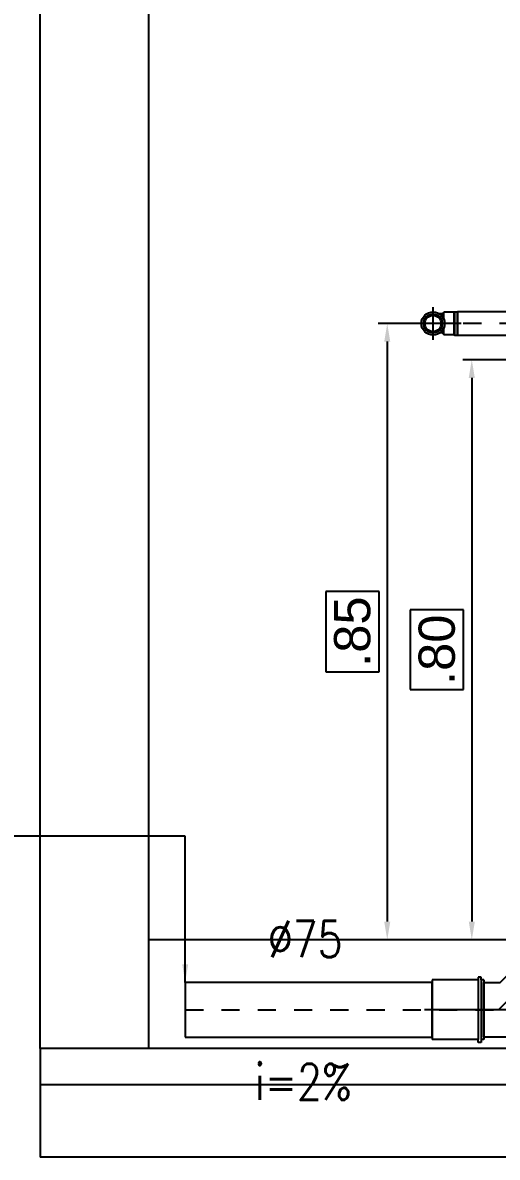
# Model space of a CAD drawing. Extents: x 41.9 to 126, y -21.3 to 38.1.
# Drawn here: x 86.86 to 89.48, y -16.88 to -10.62 of the extents above; entities that cross this region are included whole.
import ezdxf

# ---------------------------------------------------------------- set-up
doc = ezdxf.new("R2010")
doc.units = 0
for name, pattern in [('(_DASHED_)', [0.3, 0.2, -0.1]), ('AGUA_FRIA', [1000, 1000, 0]), ('DASHDOT2', [0.5, 0.25, -0.125, 0, -0.125]), ('ESGOTO_PRIMARIO', [1000, 1000, 0])]:
    doc.linetypes.add(name, pattern=pattern)
doc.layers.get('0').update_dxf_attribs({"linetype": 'CONTINUOUS'})
doc.layers.get('Defpoints').update_dxf_attribs({"linetype": 'CONTINUOUS'})
for name, color, linetype in [('ARQUITETURA_R07', 8, 'CONTINUOUS'), ('CONEXAO-PVC_SOLDAVEL_BRANCO', 84, 'CONTINUOUS'), ('CONEXAO-PVC_SOLDAVEL_MARROM', 162, 'CONTINUOUS'), ('IND_DIAMETRO', 7, 'CONTINUOUS'), ('IND_FLUXO', 3, 'CONTINUOUS'), ('IND_INCLINACAO', 7, 'CONTINUOUS'), ('LINHA_CENTRAL', 5, 'CONTINUOUS'), ('LINHA_EIXO', 8, 'DASHDOT2'), ('LISTAGEM_TEXTO', 7, 'CONTINUOUS'), ('TRACADO_INTERNO_CNX', 7, 'CONTINUOUS'), ('TUBO-PVC_SOLDAVEL_BRANCO', 84, 'CONTINUOUS'), ('TUBO-PVC_SOLDAVEL_MARROM', 162, 'CONTINUOUS'), ('US_dimension', 7, 'CONTINUOUS')]:
    doc.layers.add(name, color=color, linetype=linetype)
doc.styles.add('ARIAL', font='arial.ttf')
doc.styles.add('romans', font='romans.shx')
doc.dimstyles.new('1_25 A.F', dxfattribs={"dimscale": 0, "dimtxt": 0.2, "dimasz": 0.1, "dimexe": 0.05, "dimexo": 0.05, "dimgap": -0.045, "dimtad": 1, "dimlfac": 0.25, "dimzin": 5, "dimdsep": 46, "dimtxsty": 'ARIAL', "dimcen": 0, "dimclrd": 256, "dimclre": 256, "dimclrt": 256, "dimadec": 0, "dimazin": 0, "dimtfac": 1, "dimtmove": 2, "dimatfit": 3, "dimfxl": 0.08, "dimtolj": 1, "dimtzin": 1, "dimlwd": -1, "dimlwe": -1, "dimarcsym": 0})

# ---------------------------------------------------------------- blocks, each defined once
blk = doc.blocks.new('VISTAS')
at = {"layer": 'ARQUITETURA_R07'}
for p, q in [((-1.8061, -1.4435), (-1.8061, 4.2565)), ((-1.6561, -1.4435), (-1.6561, 4.2565)), ((2.7639, -1.2935), (-1.6561, -1.2935)), ((2.9139, -1.4435), (-1.8061, -1.4435)), ((-1.8061, -1.4435), (-1.8061, -1.5935)), ((-1.1769, -1.4435), (-1.6, -1.4435)), ((2.9139, -1.4935), (-1.8061, -1.4935)), ((2.9139, -1.5935), (-1.8061, -1.5935))]:
    blk.add_line(p, q, dxfattribs=at)
blk = doc.blocks.new('*U43', base_point=(18.3901, -13.497))
for p, q in [((18.4028, -13.4839), (18.3992, -13.4839)), ((18.4028, -13.4839), (18.4052, -13.4815)), ((18.4192, -13.4815), (18.4052, -13.4815)), ((18.4192, -13.4815), (18.4204, -13.481)), ((18.4204, -13.481), (18.424, -13.481)), ((18.424, -13.513), (18.424, -13.481)), ((18.4028, -13.5098), (18.3997, -13.5098)), ((18.4028, -13.5098), (18.4056, -13.5125)), ((18.4192, -13.5125), (18.4056, -13.5125)), ((18.4192, -13.5125), (18.4204, -13.513)), ((18.4204, -13.513), (18.424, -13.513))]:
    blk.add_line(p, q)
for radius in [0.016, 0.0131, 0.0112]:
    blk.add_circle((18.3901, -13.497), radius)
at = {"layer": 'LINHA_CENTRAL'}
for p, q in [((18.3901, -13.5195), (18.3901, -13.4746)), ((18.429, -13.497), (18.3696, -13.497))]:
    blk.add_line(p, q, dxfattribs=at)
at = {"layer": 'TRACADO_INTERNO_CNX'}
for p, q in [((18.4028, -13.4874), (18.4028, -13.4839)), ((18.4052, -13.492), (18.4052, -13.4815)), ((18.4192, -13.5125), (18.4192, -13.4815)), ((18.4204, -13.513), (18.4204, -13.481)), ((18.4052, -13.5122), (18.4052, -13.502)), ((18.4028, -13.5098), (18.4028, -13.5066))]:
    blk.add_line(p, q, dxfattribs=at)
blk = doc.blocks.new('*U67', base_point=(20.1172, -19.9996))
for p, q in [((20.1942, -19.8828), (20.1871, -19.8899)), ((20.234, -19.9227), (20.1942, -19.8828)), ((20.18, -19.8969), (20.1622, -19.9148)), ((20.1194, -19.9621), (20.1609, -19.9206)), ((20.1622, -19.9148), (20.1622, -19.9175)), ((20.234, -19.9227), (20.227, -19.9297)), ((20.2199, -19.9368), (20.2021, -19.9546)), ((20.097, -19.9621), (20.1194, -19.9621)), ((20.097, -20.0371), (20.097, -19.9621)), ((20.1901, -19.9621), (20.1963, -19.9559)), ((20.1901, -19.9621), (20.2005, -19.9621)), ((20.2021, -19.9546), (20.1994, -19.9546)), ((20.2055, -19.9587), (20.2032, -19.961)), ((20.2489, -19.9587), (20.2055, -19.9587)), ((20.2689, -19.9587), (20.2589, -19.9587)), ((20.2689, -20.0405), (20.2689, -19.9587)), ((20.097, -20.0371), (20.2005, -20.0371)), ((20.2055, -20.0405), (20.2032, -20.0382)), ((20.2489, -20.0405), (20.2055, -20.0405)), ((20.2689, -20.0405), (20.2589, -20.0405))]:
    blk.add_line(p, q)
for centre, radius, start, end in [((20.1836, -19.8934), 0.005, 45, 225), ((20.1579, -19.9175), 0.00435, 315, 0), ((20.2234, -19.9333), 0.005, 225, 45), ((20.1994, -19.959), 0.00435, 90, 135), ((20.2005, -19.9582), 0.00386, 270, 315), ((20.2539, -19.9587), 0.005, 0, 180), ((20.2005, -20.041), 0.00386, 45, 90), ((20.2539, -20.0405), 0.005, 180, 0)]:
    blk.add_arc(centre, radius, start, end)
at = {"layer": 'LINHA_CENTRAL'}
for p, q in [((20.2212, -19.8957), (20.1172, -19.9996)), ((20.2789, -19.9996), (20.087, -19.9996))]:
    blk.add_line(p, q, dxfattribs=at)
at = {"layer": 'TRACADO_INTERNO_CNX'}
for p, q in [((20.2199, -19.9368), (20.18, -19.8969)), ((20.1871, -19.8899), (20.227, -19.9297)), ((20.1963, -19.9559), (20.1609, -19.9206)), ((20.1622, -19.9148), (20.2021, -19.9546)), ((20.2005, -20.0371), (20.2005, -19.9621)), ((20.2055, -19.9587), (20.2055, -20.0405)), ((20.2489, -20.0405), (20.2489, -19.9587)), ((20.2589, -19.9587), (20.2589, -20.0405))]:
    blk.add_line(p, q, dxfattribs=at)
blk = doc.blocks.new('*U69', base_point=(26.8112, -12.6497))
for p, q in [((26.8112, -12.691), (26.8112, -12.6085)), ((26.8112, -12.6085), (26.8149, -12.6085)), ((26.8112, -12.6085), (26.8149, -12.6085)), ((26.8149, -12.6047), (26.8187, -12.6047)), ((26.8149, -12.6085), (26.8149, -12.6047)), ((26.8187, -12.6047), (26.8187, -12.6085)), ((26.8187, -12.6085), (26.8824, -12.6085)), ((26.8824, -12.691), (26.8824, -12.6085)), ((26.8112, -12.691), (26.8149, -12.691)), ((26.8149, -12.691), (26.8149, -12.6947)), ((26.8187, -12.6947), (26.8187, -12.691)), ((26.8187, -12.691), (26.8824, -12.691)), ((26.8149, -12.6947), (26.8187, -12.6947))]:
    blk.add_line(p, q)
at = {"layer": 'LINHA_CENTRAL'}
blk.add_line((26.8042, -12.6497), (26.8929, -12.6497), dxfattribs=at)
at = {"layer": 'TRACADO_INTERNO_CNX'}
for p, q in [((26.8149, -12.691), (26.8149, -12.6085)), ((26.8187, -12.691), (26.8187, -12.6085))]:
    blk.add_line(p, q, dxfattribs=at)
blk = doc.blocks.new('*D116')
at = {"layer": 'Defpoints', "color": 0, "transparency": 16777216}
for p in [(89.9219, -12.4789), (89.3354, -15.6789), (89.9219, -15.6789)]:
    blk.add_point(p, dxfattribs=at)
at = {"layer": 'US_dimension', "transparency": 16777216}
for p, q in [((89.8719, -12.4789), (89.2854, -12.4789)), ((89.3354, -12.5789), (89.3354, -15.5789)), ((89.2904, -13.8591), (88.9962, -13.8591)), ((88.9962, -13.8591), (88.9962, -14.2987)), ((89.2904, -14.2987), (89.2904, -13.8591)), ((88.9962, -14.2987), (89.2904, -14.2987)), ((89.8719, -15.6789), (89.2854, -15.6789))]:
    blk.add_line(p, q, dxfattribs=at)
for points in [[(89.3187, -12.5789), (89.3521, -12.5789), (89.3354, -12.4789)], [(89.3187, -15.5789), (89.3521, -15.5789), (89.3354, -15.6789)]]:
    blk.add_solid(points, dxfattribs=at)
at = {"layer": 'US_dimension', "transparency": 16777216, "insert": (89.1433, -14.0789), "char_height": 0.2, "attachment_point": 5, "rotation": 90, "style": 'ARIAL'}
blk.add_mtext('\\A1;.80', dxfattribs=at)
blk = doc.blocks.new('*D117')
at = {"layer": 'Defpoints', "color": 0, "transparency": 16777216}
for p in [(89.1216, -12.2789), (88.8693, -15.6789), (89.1216, -15.6789)]:
    blk.add_point(p, dxfattribs=at)
at = {"layer": 'US_dimension', "transparency": 16777216}
for p, q in [((89.0716, -12.2789), (88.8193, -12.2789)), ((88.8693, -12.3789), (88.8693, -15.5789)), ((88.8243, -13.758), (88.53, -13.758)), ((88.53, -13.758), (88.53, -14.1998)), ((88.8243, -14.1998), (88.8243, -13.758)), ((88.53, -14.1998), (88.8243, -14.1998)), ((89.0716, -15.6789), (88.8193, -15.6789))]:
    blk.add_line(p, q, dxfattribs=at)
for points in [[(88.8526, -12.3789), (88.8859, -12.3789), (88.8693, -12.2789)], [(88.8526, -15.5789), (88.8859, -15.5789), (88.8693, -15.6789)]]:
    blk.add_solid(points, dxfattribs=at)
at = {"layer": 'US_dimension', "transparency": 16777216, "insert": (88.6771, -13.9789), "char_height": 0.2, "attachment_point": 5, "rotation": 90, "style": 'ARIAL'}
blk.add_mtext('\\A1;.85', dxfattribs=at)

msp = doc.modelspace()

# ---------------------------------------------------------------- linework, layer by layer
at = {"layer": 'IND_FLUXO'}
msp.add_lwpolyline([(88.8442, -16.0648, 0, 0, 0), (88.3133, -16.0648, 0.2, 0, 0), (88.0274, -16.0648, 0, 0, 0)], format="xyseb", dxfattribs=at)
at = {"layer": 'LINHA_EIXO', "linetype": '(_DASHED_)', "ltscale": 0.5}
for p, q in [((101.7885, -12.2789), (89.1216, -12.2789)), ((87.7551, -16.0648), (101.8265, -16.0648))]:
    msp.add_line(p, q, dxfattribs=at)
at = {"layer": 'TUBO-PVC_SOLDAVEL_BRANCO', "linetype": 'ESGOTO_PRIMARIO'}
msp.add_lwpolyline([(87.7551, -16.0648), (87.7551, -16.2158), (89.1165, -16.2158), (89.1165, -16.0648), (89.1165, -15.9138), (87.7551, -15.9138)], close=True, dxfattribs=at)
at = {"layer": 'TUBO-PVC_SOLDAVEL_MARROM', "linetype": 'AGUA_FRIA'}
msp.add_lwpolyline([(89.2572, -12.2789), (89.2572, -12.3429), (90.8737, -12.3429), (90.8737, -12.2789), (90.8737, -12.2149), (89.2572, -12.2149)], close=True, dxfattribs=at)

# ---------------------------------------------------------------- block references
at = {"layer": 'CONEXAO-PVC_SOLDAVEL_BRANCO', "xscale": 4, "yscale": 4, "zscale": 4}
msp.add_blockref('*U67', (89.4825, -16.0648), dxfattribs=at)
at = {"layer": 'CONEXAO-PVC_SOLDAVEL_BRANCO', "xscale": 4, "yscale": 4, "zscale": 4, "rotation": 180}
msp.add_blockref('*U69', (89.4014, -16.0648), dxfattribs=at)
at = {"layer": 'CONEXAO-PVC_SOLDAVEL_MARROM', "xscale": 4, "yscale": 4, "zscale": 4}
msp.add_blockref('*U43', (89.1216, -12.2789), dxfattribs=at)
at = {"layer": 'LISTAGEM_TEXTO', "xscale": 4, "yscale": 4, "zscale": 4}
msp.add_blockref('VISTAS', (94.1793, -10.5048), dxfattribs=at)

# ---------------------------------------------------------------- texts
at = {"layer": 'IND_DIAMETRO', "style": 'romans', "width": 0.8}
msp.add_text('%%C75', height=0.2, dxfattribs=at).set_placement((88.211, -15.7751))
at = {"layer": 'IND_INCLINACAO', "style": 'romans', "width": 0.8}
msp.add_text('i=2%', height=0.2, dxfattribs=at).set_placement((88.1387, -16.5625))

# ---------------------------------------------------------------- dimensions: what is measured, and where the dimension line sits
at = {"layer": 'US_dimension'}
for base, p1, p2, picture, middle in [((88.8693, -15.6789), (89.1216, -12.2789), (89.1216, -15.6789), '*D117', (88.6771, -13.9789)), ((89.3354, -15.6789), (89.9219, -12.4789), (89.9219, -15.6789), '*D116', (89.1433, -14.0789))]:
    dim = msp.add_linear_dim(base=base, p1=p1, p2=p2, angle=90, dimstyle='1_25 A.F', override={"dimscale": 1}, dxfattribs=at)
    dim.commit()
    dim.dimension.update_dxf_attribs({"geometry": picture, "text_midpoint": middle})

# ---------------------------------------------------------------- leaders
at = {"layer": 'LISTAGEM_TEXTO'}
msp.add_leader([(87.7551, -15.9138), (87.7551, -15.1077), (84.3533, -15.1077)], dimstyle='1_25 A.F', override={"dimscale": 1, "dimgap": 0.045, "dimtad": 0}, dxfattribs=at)

doc.saveas('drawing.dxf')
